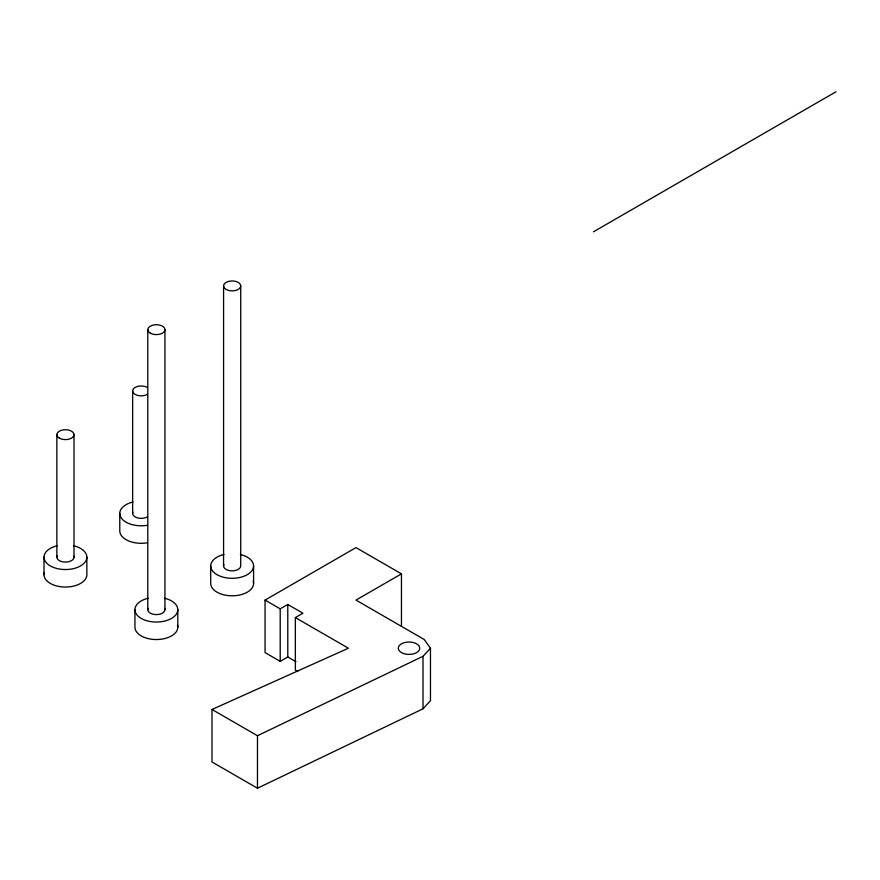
<?xml version="1.0" encoding="UTF-8"?>
<svg xmlns="http://www.w3.org/2000/svg" width="880" height="880" viewBox="0 0 880 880"><rect width="100%" height="100%" fill="white"/><g stroke="black" fill="none" stroke-linecap="round" stroke-linejoin="round"><path stroke-width="1.32" d="M430.463 648.23L430.463 700.733L423.016 708.796L257.477 788.227L212.003 761.97L212.003 709.467L257.477 735.724L423.016 656.304L430.463 648.23L424.182 639.474L355.982 600.094L401.456 573.848L401.456 626.351M593.505 231.781L836 91.773M295.944 661.683L287.782 656.975L280.203 661.353L265.056 652.597L265.056 600.094L355.982 547.602L401.456 573.848M265.056 600.094L280.203 608.85L287.782 604.472L302.94 613.217L295.361 617.595L295.361 670.098L297.726 671.462M212.003 709.467L348.414 648.219L295.361 617.595M423.016 656.304L423.016 708.796M287.782 604.472L287.782 656.975M280.203 608.85L280.203 661.353M257.477 735.724L257.477 788.227M253.583 565.917L253.583 583.418M240.724 285.912A8.569 4.95 0 0 1 227.854 290.202A8.569 4.95 0 0 1 227.854 281.622A8.569 4.95 0 0 1 240.724 285.912L240.724 565.917A8.569 4.95 0 0 1 231.022 570.823A8.569 4.95 0 0 1 223.861 564.63M223.575 285.912L223.575 565.917M210.716 565.917L210.716 583.418A21.428 12.375 0 0 0 234.014 595.749A21.428 12.375 0 0 0 253.253 581.262M177.804 609.664L177.804 627.165M164.945 329.659L164.945 609.664M147.796 329.659L147.796 609.664M134.937 609.664L134.937 627.165A21.428 12.375 0 0 0 158.235 639.496A21.428 12.375 0 0 0 177.474 625.02M132.638 390.918L132.638 513.414M119.779 513.414L119.779 530.915A21.428 12.375 0 0 0 146.762 542.872M86.867 557.161L86.867 574.662A21.428 12.375 0 0 1 63.558 586.993A21.428 12.375 0 0 1 44.33 572.517M74.008 434.665L74.008 557.161M56.859 434.665L56.859 557.161M44 557.161L44 574.662M240.35 554.488A21.428 12.375 0 0 1 249.15 573.452A21.428 12.375 0 0 1 215.138 573.452A21.428 12.375 0 0 1 223.938 554.488M147.279 394.416A8.569 4.95 0 0 1 135.146 394.416A8.569 4.95 0 0 1 135.146 387.409A8.569 4.95 0 0 1 147.279 387.409M147.279 516.912A8.569 4.95 0 0 1 136.928 517.704A8.569 4.95 0 0 1 132.935 512.138M146.762 525.371A21.428 12.375 0 0 1 120.912 517.396A21.428 12.375 0 0 1 133.012 501.985M73.711 555.885A8.569 4.95 0 0 1 65.428 562.111A8.569 4.95 0 0 1 57.156 555.885M164.571 598.235A21.428 12.375 0 0 1 173.371 617.199A21.428 12.375 0 0 1 139.359 617.199A21.428 12.375 0 0 1 148.17 598.235M73.634 545.732A21.428 12.375 0 0 1 82.434 564.696A21.428 12.375 0 0 1 48.433 564.696A21.428 12.375 0 0 1 57.233 545.732M164.648 608.388A8.569 4.95 0 0 1 156.365 614.614A8.569 4.95 0 0 1 148.082 608.388M403.678 653.576A10.714 6.182 0 0 0 419.749 648.219A10.714 6.182 0 0 0 403.678 642.862A10.714 6.182 0 0 0 403.678 653.576M59.367 438.163A8.569 4.95 0 0 0 73.711 435.941A8.569 4.95 0 0 0 63.217 429.88A8.569 4.95 0 0 0 59.367 438.163M150.304 333.157A8.569 4.95 0 0 0 164.648 330.946A8.569 4.95 0 0 0 154.143 324.885A8.569 4.95 0 0 0 150.304 333.157"/></g></svg>
